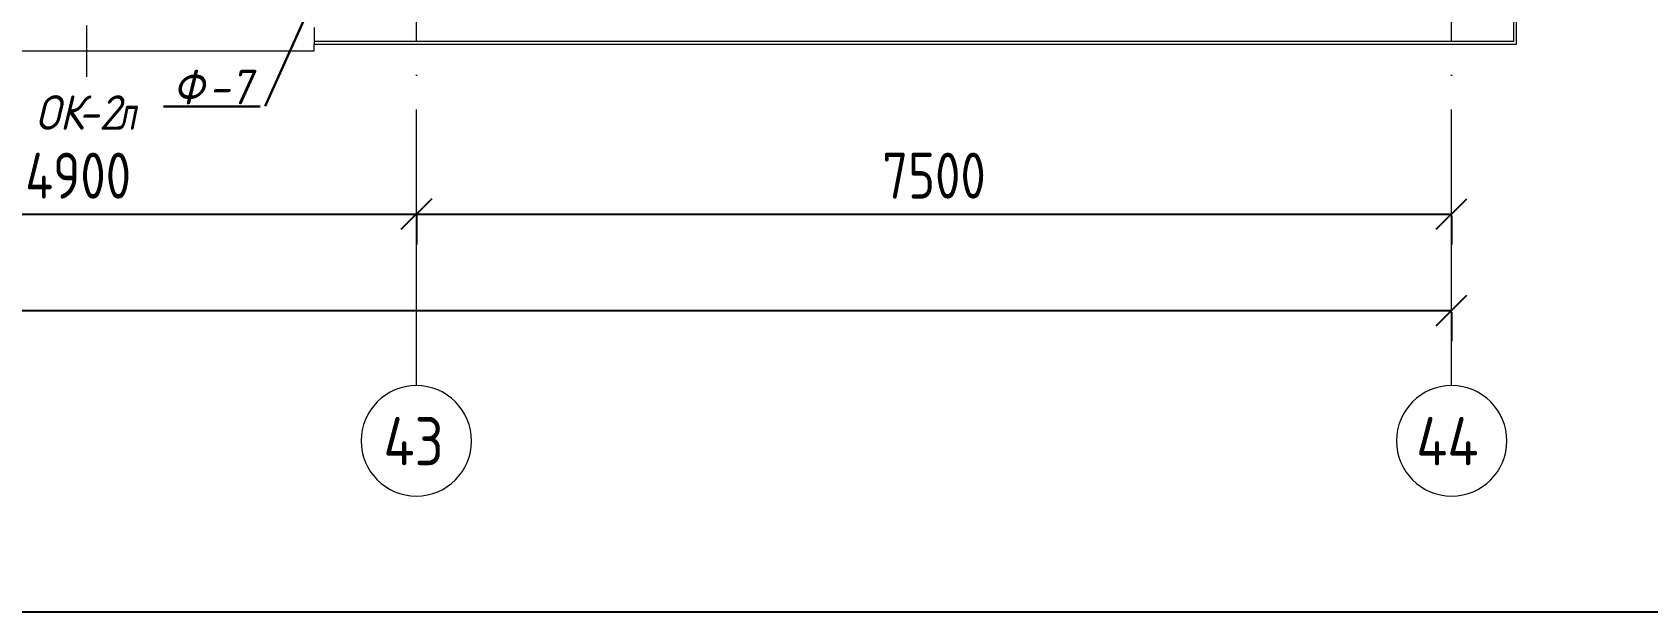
# Model space of a CAD drawing. Header units: millimetres. Extents: x -592259 to 288321, y -552984 to 293768.
# Drawn here: x 154756 to 166458, y -4557 to -360 of the extents above; entities that cross this region are included whole.
import ezdxf

# ---------------------------------------------------------------- set-up
doc = ezdxf.new("R2010")
doc.units = ezdxf.units.MM
doc.linetypes.add('ADSK_Линия сетки', pattern=[2500, 2000, -250, 0, -250])
doc.layers.get('Defpoints').update_dxf_attribs({"color": 250})
for name, color, linetype, lineweight in [('2)Фархверки', 40, 'Continuous', 30), ('A-____-____-DIMS', 250, 'Continuous', 9), ('A-GLAZ-____-IDEN', 250, 'Continuous', 9), ('A-GLAZ-____-OTLN', 250, 'Continuous', 5), ('A-WALL-____-MCUT', 250, 'Continuous', 13), ('A-WALL-FNSH-MCUT', 250, 'Continuous', 13), ('S-GRID-____-IDEN', 250, 'Continuous', 9), ('S-GRID-____-OTLN', 250, 'Continuous', 9)]:
    doc.layers.add(name, color=color, linetype=linetype, lineweight=lineweight)
doc.styles.add('GOST Common', font='', dxfattribs={"width": 0.9, "height": 350})
doc.styles.add('ISOCPEUR_I', font='isocpeui.ttf', dxfattribs={"width": 0.9, "height": 12.5})
doc.styles.get("Standard").update_dxf_attribs({"font": 'ГОСТ тип А.ttf'})
doc.styles.get('GOST Common').set_extended_font_data('GOST Common')
doc.dimstyles.new('А3', dxfattribs={"dimtxt": 333, "dimasz": 222, "dimexe": 222, "dimexo": 111, "dimgap": 111, "dimtad": 1, "dimtoh": 1, "dimdec": 0, "dimrnd": 0.0015, "dimzin": 0, "dimdsep": 46, "dimtxsty": 'Standard', "dimblk": 'OBLIQUE', "dimcen": 0, "dimclrd": 7, "dimclre": 7, "dimclrt": 7, "dimadec": 0, "dimazin": 0, "dimtfac": 1, "dimtdec": 0, "dimtofl": 0, "dimtmove": 0, "dimatfit": 3, "dimfxl": 1, "dimtolj": 1, "dimtzin": 0, "dimarcsym": 0})

# ---------------------------------------------------------------- blocks, each defined once
blk = doc.blocks.new('WNW_Отлив1 - Отлив_металлический 2-28598290-АР1_Маркировочный план 1 этажа С2и3')
at = {"layer": 'A-GLAZ-____-OTLN'}
for p, q in [((1650, 320), (-1650, 320)), ((-1650, 320), (-1650, 270)), ((1650, 270), (1650, 320))]:
    blk.add_line(p, q, dxfattribs=at)
blk = doc.blocks.new('Ось сетки - Круг_Ø8 мм-39983606-АР1_Маркировочный план 1 этажа С2и3')
at = {"layer": 'S-GRID-____-IDEN'}
for start, end in [(360, 180), (180, 360)]:
    blk.add_arc((0, 0), 4, start, end, dxfattribs=at)
blk = doc.blocks.new('_Oblique')
at = {"color": 0, "linetype": 'ByBlock', "lineweight": -2}
blk.add_line((-0.5, -0.5), (0.5, 0.5), dxfattribs=at)
blk = doc.blocks.new('*D2546')
at = {"layer": 'A-____-____-DIMS', "color": 7, "lineweight": -2, "transparency": 16777216}
for p, q in [((152638, -1676), (157538, -1676)), ((152638, -1687), (152638, -1898)), ((157538, -1687), (157538, -1898))]:
    blk.add_line(p, q, dxfattribs=at)
at = {"layer": 'Defpoints', "color": 0, "transparency": 16777216}
for p in [(152638, -1576), (157538, -1576), (157538, -1676)]:
    blk.add_point(p, dxfattribs=at)
at = {"layer": 'A-____-____-DIMS', "color": 7, "lineweight": -2, "transparency": 16777216, "xscale": 222, "yscale": 222, "zscale": 222, "rotation": 180}
blk.add_blockref('_Oblique', (152638, -1676), dxfattribs=at)
at = {"layer": 'A-____-____-DIMS', "color": 7, "lineweight": -2, "transparency": 16777216, "xscale": 222, "yscale": 222, "zscale": 222}
blk.add_blockref('_Oblique', (157538, -1676), dxfattribs=at)
at = {"layer": 'A-____-____-DIMS', "color": 7, "transparency": 16777216, "insert": (155088, -1398), "char_height": 333, "width": 2.57, "attachment_point": 5}
blk.add_mtext('\\A1;4900', dxfattribs=at)
blk = doc.blocks.new('*D2547')
at = {"layer": 'A-____-____-DIMS', "color": 7, "lineweight": -2, "transparency": 16777216}
for p, q in [((157538, -1676), (165038, -1676)), ((157538, -1687), (157538, -1898)), ((165038, -1687), (165038, -1898))]:
    blk.add_line(p, q, dxfattribs=at)
at = {"layer": 'Defpoints', "color": 0, "transparency": 16777216}
for p in [(157538, -1576), (165038, -1576), (165038, -1676)]:
    blk.add_point(p, dxfattribs=at)
at = {"layer": 'A-____-____-DIMS', "color": 7, "lineweight": -2, "transparency": 16777216, "xscale": 222, "yscale": 222, "zscale": 222, "rotation": 180}
blk.add_blockref('_Oblique', (157538, -1676), dxfattribs=at)
at = {"layer": 'A-____-____-DIMS', "color": 7, "lineweight": -2, "transparency": 16777216, "xscale": 222, "yscale": 222, "zscale": 222}
blk.add_blockref('_Oblique', (165038, -1676), dxfattribs=at)
at = {"layer": 'A-____-____-DIMS', "color": 7, "transparency": 16777216, "insert": (161288, -1398), "char_height": 333, "width": 2.48, "attachment_point": 5}
blk.add_mtext('\\A1;7500', dxfattribs=at)
blk = doc.blocks.new('*D2548')
at = {"layer": 'A-____-____-DIMS', "color": 7, "lineweight": -2, "transparency": 16777216}
for p, q in [((81438, -2376), (165038, -2376)), ((81438, -2387), (81438, -2598)), ((165038, -2387), (165038, -2598))]:
    blk.add_line(p, q, dxfattribs=at)
at = {"layer": 'Defpoints', "color": 0, "transparency": 16777216}
for p in [(81438, -2276), (165038, -2276), (165038, -2376)]:
    blk.add_point(p, dxfattribs=at)
at = {"layer": 'A-____-____-DIMS', "color": 7, "lineweight": -2, "transparency": 16777216, "xscale": 222, "yscale": 222, "zscale": 222, "rotation": 180}
blk.add_blockref('_Oblique', (81438, -2376), dxfattribs=at)
at = {"layer": 'A-____-____-DIMS', "color": 7, "lineweight": -2, "transparency": 16777216, "xscale": 222, "yscale": 222, "zscale": 222}
blk.add_blockref('_Oblique', (165038, -2376), dxfattribs=at)
at = {"layer": 'A-____-____-DIMS', "color": 7, "transparency": 16777216, "insert": (123238, -2098), "char_height": 333, "width": 3.1, "attachment_point": 5}
blk.add_mtext('\\A1;83600', dxfattribs=at)

msp = doc.modelspace()

# ---------------------------------------------------------------- linework, layer by layer
at = {"color": 1}
msp.add_lwpolyline([(173774.1788, 68376.857), (126127.8919, 68376.857), (126127.8919, -4557.0324), (173774.1788, -4557.0324)], close=True, dxfattribs=at)
at = {"layer": '2)Фархверки'}
for p, q in [((156800.7112, -97.5191), (156442.1123, -893.7892)), ((156406.4878, -896.433), (155706.4878, -896.433))]:
    msp.add_line(p, q, dxfattribs=at)
at = {"layer": 'A-GLAZ-____-IDEN', "color": 18, "lineweight": 15, "true_color": 0x000000}
msp.add_line((155147.4138, -310), (155147.4138, -681.978), dxfattribs=at)
at = {"layer": 'A-WALL-____-MCUT', "color": 18, "lineweight": 15, "true_color": 0x000000}
for p, q in [((165487.9138, -425), (165487.9138, 624.9994)), ((156797.4138, -325), (156797.4138, -425)), ((156797.4138, -425), (165487.9138, -425))]:
    msp.add_line(p, q, dxfattribs=at)
at = {"layer": 'A-WALL-FNSH-MCUT', "lineweight": 15}
for p, q in [((165507.9138, -445), (165507.9138, 624.9994)), ((156797.4138, -425), (156797.4138, -445)), ((156797.4138, -445), (165507.9138, -445))]:
    msp.add_line(p, q, dxfattribs=at)
at = {"layer": 'S-GRID-____-OTLN', "color": 18, "linetype": 'ADSK_Линия сетки', "true_color": 0x000000}
for p, q in [((157537.9138, -2919.5356), (157537.9138, 61063.6538)), ((165037.9138, -2919.5356), (165037.9138, 61063.6538))]:
    msp.add_line(p, q, dxfattribs=at)

# ---------------------------------------------------------------- block references
at = {"layer": 'A-GLAZ-____-OTLN', "color": 18, "true_color": 0x000000, "rotation": 180}
msp.add_blockref('WNW_Отлив1 - Отлив_металлический 2-28598290-АР1_Маркировочный план 1 этажа С2и3', (155147.4138, -175), dxfattribs=at)
at = {"layer": 'S-GRID-____-IDEN', "color": 18, "true_color": 0x000000, "xscale": 99.99999999999993, "yscale": 99.99999999999993, "zscale": 99.99999999999993}
for p in [(157537.9138, -3319.5356), (165037.9138, -3319.5356)]:
    msp.add_blockref('Ось сетки - Круг_Ø8 мм-39983606-АР1_Маркировочный план 1 этажа С2и3', p, dxfattribs=at)

# ---------------------------------------------------------------- texts
at = {"layer": '2)Фархверки', "char_height": 250, "attachment_point": 1, "style": 'ISOCPEUR_I'}
for s, insert, width in [('\\fISOCPEUR|b0|i1|c204|p34|;Ф', (155773.386, -631.2975), 312.658125), ('-7', (156031.3548, -631.2975), 448.945)]:
    msp.add_mtext(s, dxfattribs=dict(at, insert=insert, width=width))
at = {"layer": 'A-GLAZ-____-IDEN', "color": 18, "lineweight": 15, "true_color": 0x000000, "char_height": 250, "attachment_point": 1, "style": 'ISOCPEUR_I'}
for s, insert, width in [('ОК', (154777.9547, -815.6238), 372.784687), ('-2', (155085.5328, -815.6238), 336.70875), ('\\fISOCPEUR|b0|i1|c204|p34|;\\W.75;л', (155363.3453, -815.6238), 168.354375)]:
    msp.add_mtext(s, dxfattribs=dict(at, insert=insert, width=width))
at = {"layer": 'S-GRID-____-IDEN', "color": 18, "true_color": 0x000000, "char_height": 350, "attachment_point": 1, "style": 'GOST Common'}
for s, insert, width in [('43', (157299.0332, -3147.0022), 577.215), ('44', (164781.0332, -3147.0022), 620.506125)]:
    msp.add_mtext(s, dxfattribs=dict(at, insert=insert, width=width))

# ---------------------------------------------------------------- dimensions: what is measured, and where the dimension line sits
at = {"layer": 'A-____-____-DIMS', "color": 18, "true_color": 0x000000}
for base, p1, p2, picture, middle in [((157537.9138, -1675.6151), (152637.9138, -1575.6302), (157537.9138, -1575.6302), '*D2546', (155087.9138, -1398.1151)), ((165037.9138, -1675.6151), (157537.9138, -1575.6302), (165037.9138, -1575.6302), '*D2547', (161287.9138, -1398.1151)), ((165037.9138, -2375.6151), (81437.9138, -2275.6302), (165037.9138, -2275.6302), '*D2548', (123237.9138, -2098.1151))]:
    dim = msp.add_linear_dim(base=base, p1=p1, p2=p2, dimstyle='А3', dxfattribs=at)
    dim.commit()
    dim.dimension.update_dxf_attribs({"geometry": picture, "text_midpoint": middle})

doc.saveas('drawing.dxf')
